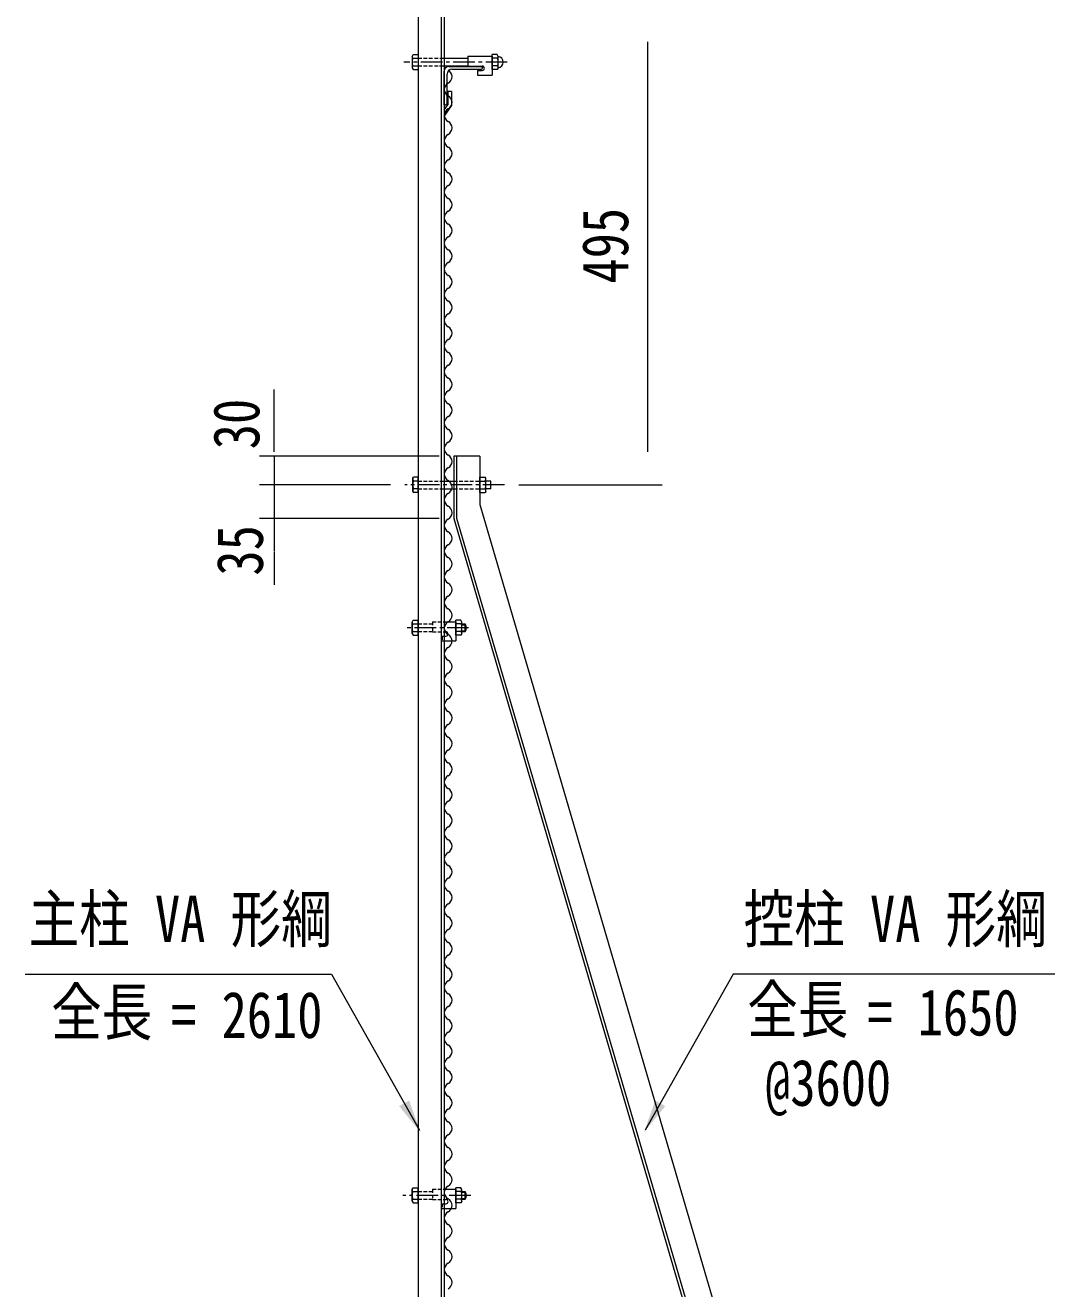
# Model space of a CAD drawing. Units: millimetres, scale not verified. Extents: x -4455 to 4455, y -3150 to 3150.
# Drawn here: x 323 to 1393, y 372 to 1685 of the extents above; entities that cross this region are included whole.
import ezdxf
from ezdxf.enums import TextEntityAlignment as Align

# ---------------------------------------------------------------- set-up
doc = ezdxf.new("R2010")
doc.units = ezdxf.units.MM
doc.header["$LTSCALE"] = 30
doc.linetypes.add('USER1', pattern=[1.125, 0.75, -0.125, 0.125, -0.125])
doc.linetypes.add('USER3', pattern=[0.1875, 0.125, -0.0625])
for name, color, linetype, lineweight in [('0-0_D-STR-TXT', 3, 'Continuous', 13), ('0-1_D-BMK', 2, 'USER1', 13), ('0-3_D-STR1', 1, 'Continuous', 18), ('0-4_1部材', 7, 'Continuous', 9), ('0-6_D-STR3', 3, 'Continuous', 13), ('0-8_D-STR2', 2, 'Continuous', 13), ('0-9_D-STR-DIM', 1, 'Continuous', 18), ('1-1_7詳細', 3, 'Continuous', 18)]:
    doc.layers.add(name, color=color, linetype=linetype, lineweight=lineweight)
doc.styles.add('ＭＳ ゴシック', font='')
doc.styles.get('ＭＳ ゴシック').set_extended_font_data('MS Gothic')

msp = doc.modelspace()

# ---------------------------------------------------------------- linework, layer by layer
at = {"layer": '0-0_D-STR-TXT'}
for points in [[(322.56, 698.62), (640.83, 698.62), (732.3, 536.27)], [(1392.92, 698.62), (1058.45, 698.62), (966.98, 536.27)]]:
    msp.add_lwpolyline(points, dxfattribs=at)
for points in [[(733.43, 534.26), (711.27, 561.38), (721.71, 567.26)], [(965.85, 534.26), (977.57, 567.26), (988.01, 561.38)]]:
    msp.add_solid(points, dxfattribs=at)
at = {"layer": '0-1_D-BMK'}
for p, q in [((823.76, 1646.65), (716.31, 1646.65)), ((820.88, 1207.2), (717.18, 1207.2)), ((783.55, 1058.63), (718.99, 1058.63)), ((785.68, 468.63), (715.19, 468.63))]:
    msp.add_line(p, q, dxfattribs=at)
at = {"layer": '0-3_D-STR1'}
for p, q in [((731.07, 1708.19), (731.07, -457.8)), ((755.07, 1702.87), (755.07, -457.8)), ((758.07, 1702.2), (758.07, -457.8)), ((765.57, 1642.2), (790.57, 1642.2)), ((798.07, 1642.2), (798.07, 1641.2)), ((758.07, 1602.2), (758.07, 1637.2)), ((761.07, 1604.2), (761.07, 1634.2)), ((766.07, 1639.2), (796.07, 1639.2)), ((761.8, 1616.25), (761.8, 1602.41)), ((765.8, 1616.25), (761.8, 1616.25)), ((765.8, 1616.25), (765.8, 1601.17)), ((758.07, 1597), (761.8, 1602.41)), ((758.07, 1602.2), (759.07, 1602.2)), ((758.07, 1589.96), (765.8, 1601.17)), ((795.07, 1237.2), (768.07, 1237.2)), ((768.07, 1237.2), (768.07, 1172.2)), ((771.07, 1237.2), (771.07, 1172.63)), ((795.07, 1237.2), (795.07, 1186.74)), ((795.07, 1186.74), (1185.07, -143.26)), ((768.07, 1172.2), (1158.07, -157.8)), ((771.07, 1172.63), (1161.07, -157.37))]:
    msp.add_line(p, q, dxfattribs=at)
for centre, radius, start, end in [((763.07, 1637.2), 5, 90, 180), ((766.07, 1634.2), 5, 90, 180), ((796.07, 1641.2), 2, 270, 0), ((759.07, 1604.2), 2, 270, 0)]:
    msp.add_arc(centre, radius, start, end, dxfattribs=at)
at = {"layer": '0-4_1部材'}
msp.add_line((763.07, 1642.2), (798.07, 1642.2), dxfattribs=at)
at = {"layer": '0-6_D-STR3'}
for p, q in [((724.67, 1652.57), (725.77, 1654.49)), ((724.67, 1652.57), (724.67, 1640.73)), ((725.35, 1650.65), (731.07, 1650.65)), ((725.35, 1642.65), (731.07, 1642.65)), ((725.77, 1654.49), (731.07, 1654.49)), ((731.07, 1654.49), (731.07, 1638.81)), ((753.16, 1642.65), (782.88, 1642.65)), ((758.07, 1650.65), (782.92, 1650.65)), ((782.88, 1652.97), (807.88, 1652.97)), ((782.88, 1652.97), (782.88, 1642.47)), ((782.88, 1642.47), (797.63, 1642.47)), ((807.88, 1638.81), (807.88, 1654.49)), ((807.88, 1652.97), (807.88, 1632.97)), ((813.59, 1650.65), (807.88, 1650.65)), ((813.59, 1642.65), (807.88, 1642.65)), ((814.28, 1640.73), (814.28, 1652.57)), ((792.88, 1637.97), (797.63, 1637.97)), ((792.88, 1637.97), (792.88, 1632.97)), ((792.88, 1632.97), (807.88, 1632.97)), ((813.17, 1638.81), (807.88, 1638.81)), ((814.28, 1640.73), (813.17, 1638.81)), ((725.47, 1214.13), (726.08, 1215.2)), ((725.47, 1200.27), (725.47, 1214.13)), ((731.07, 1215.2), (726.08, 1215.2)), ((731.07, 1211.2), (726.08, 1211.2)), ((731.07, 1199.2), (731.07, 1215.2)), ((758.07, 1211.2), (768.07, 1211.2)), ((795.07, 1199.2), (795.07, 1215.2)), ((795.07, 1215.2), (800.85, 1215.2)), ((795.07, 1211.2), (800.85, 1211.2)), ((801.47, 1214.13), (800.85, 1215.2)), ((801.47, 1200.27), (801.47, 1214.13)), ((806.54, 1211.2), (801.47, 1211.2)), ((806.54, 1203.2), (806.54, 1211.2)), ((725.47, 1200.27), (726.08, 1199.2)), ((731.07, 1199.2), (726.08, 1199.2)), ((731.07, 1203.2), (726.09, 1203.2)), ((758.07, 1203.2), (768.07, 1203.2)), ((795.07, 1203.2), (800.85, 1203.2)), ((795.07, 1199.2), (800.85, 1199.2)), ((801.47, 1200.27), (800.85, 1199.2)), ((806.54, 1203.2), (801.47, 1203.2)), ((724.67, 1064.55), (725.77, 1066.47)), ((724.67, 1052.71), (724.67, 1064.55)), ((725.77, 1066.47), (731.07, 1066.47)), ((731.07, 1050.79), (731.07, 1066.47)), ((758.07, 1064.95), (770.14, 1064.95)), ((770.14, 1050.79), (770.14, 1066.47)), ((770.14, 1064.95), (770.14, 1044.95)), ((776.54, 1052.71), (776.54, 1064.55)), ((724.67, 1052.71), (725.77, 1050.79)), ((725.35, 1062.63), (731.07, 1062.63)), ((725.35, 1054.63), (731.07, 1054.63)), ((725.77, 1050.79), (731.07, 1050.79)), ((758.07, 1054.45), (759.89, 1054.45)), ((775.85, 1062.63), (770.14, 1062.63)), ((775.85, 1054.63), (770.14, 1054.63)), ((775.43, 1050.79), (770.14, 1050.79)), ((776.54, 1052.71), (775.43, 1050.79)), ((776.54, 1062.63), (780.09, 1062.63)), ((776.54, 1054.63), (780.09, 1054.63)), ((780.09, 1054.63), (780.09, 1062.63)), ((755.94, 1049.95), (759.89, 1049.95)), ((755.94, 1044.95), (770.14, 1044.95)), ((724.67, 474.55), (725.77, 476.47)), ((724.67, 462.71), (724.67, 474.55)), ((725.77, 476.47), (731.07, 476.47)), ((731.07, 460.79), (731.07, 476.47)), ((758.07, 474.95), (770.13, 474.95)), ((770.13, 460.79), (770.13, 476.47)), ((770.13, 474.95), (770.13, 454.95)), ((776.53, 462.71), (776.53, 474.55)), ((724.67, 462.71), (725.77, 460.79)), ((725.35, 472.63), (731.07, 472.63)), ((725.35, 464.63), (731.07, 464.63)), ((725.77, 460.79), (731.07, 460.79)), ((755.93, 459.95), (759.88, 459.95)), ((758.07, 464.45), (759.88, 464.45)), ((775.85, 472.63), (770.13, 472.63)), ((775.85, 464.63), (770.13, 464.63)), ((775.43, 460.79), (770.13, 460.79)), ((776.53, 462.71), (775.43, 460.79)), ((776.53, 472.63), (780.09, 472.63)), ((776.53, 464.63), (780.09, 464.63)), ((780.09, 464.63), (780.09, 472.63)), ((755.93, 454.95), (770.13, 454.95))]:
    msp.add_line(p, q, dxfattribs=at)
at = {"layer": '0-6_D-STR3', "color": 1, "linetype": 'USER3'}
for p, q in [((731.07, 1650.65), (758.07, 1650.65)), ((731.07, 1642.65), (758.07, 1642.65)), ((731.07, 1211.2), (758.07, 1211.2)), ((768.07, 1211.2), (795.07, 1211.2)), ((731.07, 1203.2), (758.07, 1203.2)), ((768.07, 1203.2), (795.07, 1203.2)), ((745.94, 1064.95), (745.94, 1054.45)), ((745.94, 1064.95), (758.07, 1064.95)), ((731.07, 1062.63), (745.94, 1062.63)), ((731.07, 1054.63), (745.94, 1054.63)), ((745.94, 1054.45), (758.07, 1054.45)), ((755.94, 1049.95), (755.94, 1044.95)), ((745.93, 474.95), (745.93, 464.45)), ((745.93, 474.95), (758.07, 474.95)), ((731.07, 472.63), (745.93, 472.63)), ((731.07, 464.63), (745.93, 464.63)), ((745.93, 464.45), (758.07, 464.45)), ((755.93, 459.95), (755.93, 454.95))]:
    msp.add_line(p, q, dxfattribs=at)
at = {"layer": '0-6_D-STR3', "color": 1}
for p, q in [((776.54, 1061.83), (780.49, 1061.83)), ((776.54, 1055.43), (780.49, 1055.43)), ((776.53, 471.83), (780.49, 471.83)), ((776.53, 465.43), (780.49, 465.43))]:
    msp.add_line(p, q, dxfattribs=at)
at = {"layer": '0-6_D-STR3'}
for points in [[(814.28, 1652.57), (813.17, 1654.49), (807.88, 1654.49)], [(724.67, 1640.73), (725.77, 1638.81), (731.07, 1638.81)], [(776.54, 1064.55), (775.43, 1066.47), (770.14, 1066.47)], [(776.53, 474.55), (775.43, 476.47), (770.13, 476.47)]]:
    msp.add_lwpolyline(points, dxfattribs=at)
for centre, radius, start, end in [((727.69, 1652.57), 3.03, 180, 219.3382), ((727.69, 1640.73), 3.03, 140.6618, 180), ((736.67, 1646.65), 12, 160.52878, 199.47122), ((797.63, 1640.22), 2.25, 270, 90), ((811.25, 1652.57), 3.03, 320.6618, 0), ((802.28, 1646.65), 12, 340.52878, 19.47122), ((811.25, 1640.73), 3.03, 0, 39.3382), ((813.49, 1646.65), 5.97, 277.58062, 82.41938), ((732.7, 1214.13), 7.23, 179.99992, 203.88486), ((738.66, 1207.2), 13.19, 162.35463, 197.65355), ((794.23, 1214.13), 7.23, 336.12625, 0), ((788.21, 1207.21), 13.25, 342.41266, 17.55417), ((732.7, 1200.27), 7.23, 156.1122, 179.99992), ((794.23, 1200.27), 7.23, 0, 23.88957), ((727.69, 1064.55), 3.03, 180, 219.3382), ((773.51, 1064.55), 3.03, 320.6618, 0), ((727.69, 1052.71), 3.03, 140.6618, 180), ((736.67, 1058.63), 12, 160.52878, 199.47122), ((759.89, 1052.2), 2.25, 270, 90), ((764.54, 1058.63), 12, 340.52878, 19.47122), ((773.51, 1052.71), 3.03, 0, 39.3382), ((773.16, 1058.63), 8, 330, 30), ((727.69, 474.55), 3.03, 180, 219.3382), ((773.51, 474.55), 3.03, 320.6618, 0), ((727.69, 462.71), 3.03, 140.6618, 180), ((736.67, 468.63), 12, 160.52878, 199.47122), ((759.88, 462.2), 2.25, 270, 90), ((764.53, 468.63), 12, 340.52878, 19.47122), ((773.51, 462.71), 3.03, 0, 39.3382), ((773.16, 468.63), 8, 330, 30)]:
    msp.add_arc(centre, radius, start, end, dxfattribs=at)
at = {"layer": '0-8_D-STR2'}
for centre, start, end in [((758.71, 1631.57), 298.07249, 61.92751), ((765.82, 1618.24), 118.07249, 241.92751), ((758.71, 1604.9), 298.07249, 61.92751), ((765.82, 1591.57), 118.07249, 241.92751), ((758.71, 1578.24), 298.07249, 61.92751), ((765.82, 1564.9), 118.07249, 241.92751), ((758.71, 1551.57), 298.07249, 61.92751), ((765.82, 1538.24), 118.07249, 241.92751), ((758.71, 1524.9), 298.07249, 61.92751), ((765.82, 1511.57), 118.07249, 241.92751), ((758.71, 1498.24), 298.07249, 61.92751), ((765.82, 1484.9), 118.07249, 241.92751), ((758.71, 1471.57), 298.07249, 61.92751), ((765.82, 1458.24), 118.07249, 241.92751), ((758.71, 1444.9), 298.07249, 61.92751), ((765.82, 1431.57), 118.07249, 241.92751), ((758.71, 1418.24), 298.07249, 61.92751), ((765.82, 1404.9), 118.07249, 241.92751), ((758.71, 1391.57), 298.07249, 61.92751), ((765.82, 1378.24), 118.07249, 241.92751), ((758.71, 1364.9), 298.07249, 61.92751), ((765.82, 1351.57), 118.07249, 241.92751), ((758.71, 1338.24), 298.07249, 61.92751), ((765.82, 1324.9), 118.07249, 241.92751), ((758.71, 1311.57), 298.07249, 61.92751), ((765.82, 1298.24), 118.07249, 241.92751), ((758.71, 1284.9), 298.07249, 61.92751), ((765.82, 1271.57), 118.07249, 241.92751), ((758.71, 1258.24), 298.07249, 61.92751), ((765.82, 1244.9), 118.07249, 241.92751), ((758.71, 1231.57), 298.07249, 61.92751), ((765.82, 1218.24), 118.07249, 241.92751), ((758.71, 1204.9), 298.07249, 61.92751), ((765.82, 1191.57), 118.07249, 241.92751), ((758.71, 1178.24), 298.07249, 61.92751), ((765.82, 1164.9), 118.07249, 241.92751), ((758.71, 1151.57), 298.07249, 61.92751), ((765.82, 1138.24), 118.07249, 241.92751), ((758.71, 1124.9), 298.07249, 61.92751), ((765.82, 1111.57), 118.07249, 241.92751), ((758.71, 1098.24), 298.07249, 61.92751), ((765.82, 1084.9), 118.07249, 241.92751), ((758.71, 1071.57), 298.07249, 61.92751), ((765.82, 1058.24), 118.07249, 241.92751), ((758.71, 1044.9), 298.07249, 61.92751), ((765.82, 1031.57), 118.07249, 241.92751), ((758.71, 1018.24), 298.07249, 61.92751), ((765.82, 1004.9), 118.07249, 241.92751), ((758.71, 991.57), 298.07249, 61.92751), ((765.82, 978.24), 118.07249, 241.92751), ((758.71, 964.9), 298.07249, 61.92751), ((765.82, 951.57), 118.07249, 241.92751), ((758.71, 938.24), 298.07249, 61.92751), ((765.82, 924.9), 118.07249, 241.92751), ((758.71, 911.57), 298.07249, 61.92751), ((765.82, 898.24), 118.07249, 241.92751), ((758.71, 884.9), 298.07249, 61.92751), ((765.82, 871.57), 118.07249, 241.92751), ((758.71, 858.24), 298.07249, 61.92751), ((765.82, 844.9), 118.07249, 241.92751), ((758.71, 831.57), 298.07249, 61.92751), ((765.82, 818.24), 118.07249, 241.92751), ((758.71, 804.9), 298.07249, 61.92751), ((765.82, 791.57), 118.07249, 241.92751), ((758.71, 778.24), 298.07249, 61.92751), ((765.82, 764.9), 118.07249, 241.92751), ((758.71, 751.57), 298.07249, 61.92751), ((765.82, 738.24), 118.07249, 241.92751), ((758.71, 724.9), 298.07249, 61.92751), ((765.82, 711.57), 118.07249, 241.92751), ((758.71, 698.24), 298.07249, 61.92751), ((765.82, 684.9), 118.07249, 241.92751), ((758.71, 671.57), 298.07249, 61.92751), ((765.82, 658.24), 118.07249, 241.92751), ((758.71, 644.9), 298.07249, 61.92751), ((765.82, 631.57), 118.07249, 241.92751), ((758.71, 618.24), 298.07249, 61.92751), ((765.82, 604.9), 118.07249, 241.92751), ((758.71, 591.57), 298.07249, 61.92751), ((765.82, 578.24), 118.07249, 241.92751), ((758.71, 564.9), 298.07249, 61.92751), ((765.82, 551.57), 118.07249, 241.92751), ((758.71, 538.24), 298.07249, 61.92751), ((765.82, 524.9), 118.07249, 241.92751), ((758.71, 511.57), 298.07249, 61.92751), ((765.82, 498.24), 118.07249, 241.92751), ((758.71, 484.9), 298.07249, 61.92751), ((765.82, 471.57), 118.07249, 241.92751), ((758.71, 458.24), 298.07249, 61.92751), ((765.82, 444.9), 118.07249, 241.92751), ((758.71, 431.57), 298.07249, 61.92751), ((765.82, 418.24), 118.07249, 241.92751), ((758.71, 404.9), 298.07249, 61.92751), ((765.82, 391.57), 118.07249, 241.92751), ((758.71, 378.24), 298.07249, 61.92751)]:
    msp.add_arc(centre, 7.56, start, end, dxfattribs=at)
at = {"layer": '0-9_D-STR-DIM'}
for p, q in [((969.62, 1667.7), (969.62, 1241.7)), ((581.21, 1271.7), (581.21, 1306.2)), ((581.21, 1241.7), (581.21, 1276.2)), ((753.07, 1237.2), (566.21, 1237.2)), ((581.21, 1237.2), (581.21, 1207.2)), ((702.18, 1207.2), (566.21, 1207.2)), ((702.18, 1207.2), (566.21, 1207.2)), ((581.21, 1207.2), (581.21, 1172.2)), ((835.88, 1207.2), (984.62, 1207.2)), ((753.07, 1172.2), (566.21, 1172.2)), ((581.21, 1172.7), (581.21, 1138.2)), ((581.21, 1137.7), (581.21, 1103.2))]:
    msp.add_line(p, q, dxfattribs=at)
at = {"layer": '1-1_7詳細', "color": 7, "lineweight": 9}
msp.add_line((758.07, 459.95), (758.07, 454.95), dxfattribs=at)

# ---------------------------------------------------------------- texts
at = {"layer": '0-0_D-STR-TXT', "style": 'ＭＳ ゴシック', "width": 0.8}
for s, p in [('主柱 VA 形綱', (326.05, 717.42)), ('控柱 VA 形綱', (1069.52, 717.42)), ('全長', (349.54, 620.74)), ('全長', (1073.29, 623.35)), ('= 2610', (474.27, 617.76)), ('= 1650', (1198.02, 620.37)), ('@3600', (1091.82, 547.26))]:
    msp.add_text(s, height=48.17, dxfattribs=at).set_placement(p, align=Align.BOTTOM_LEFT)
at = {"layer": '0-9_D-STR-DIM', "color": 3, "style": 'ＭＳ ゴシック', "width": 0.8}
for s, p in [('495', (963.87, 1416.42)), ('30', (580.43, 1244.25)), ('35', (584.1, 1112.87))]:
    msp.add_text(s, height=48.17, rotation=90, dxfattribs=at).set_placement(p, align=Align.BOTTOM_LEFT)

doc.saveas('drawing.dxf')
